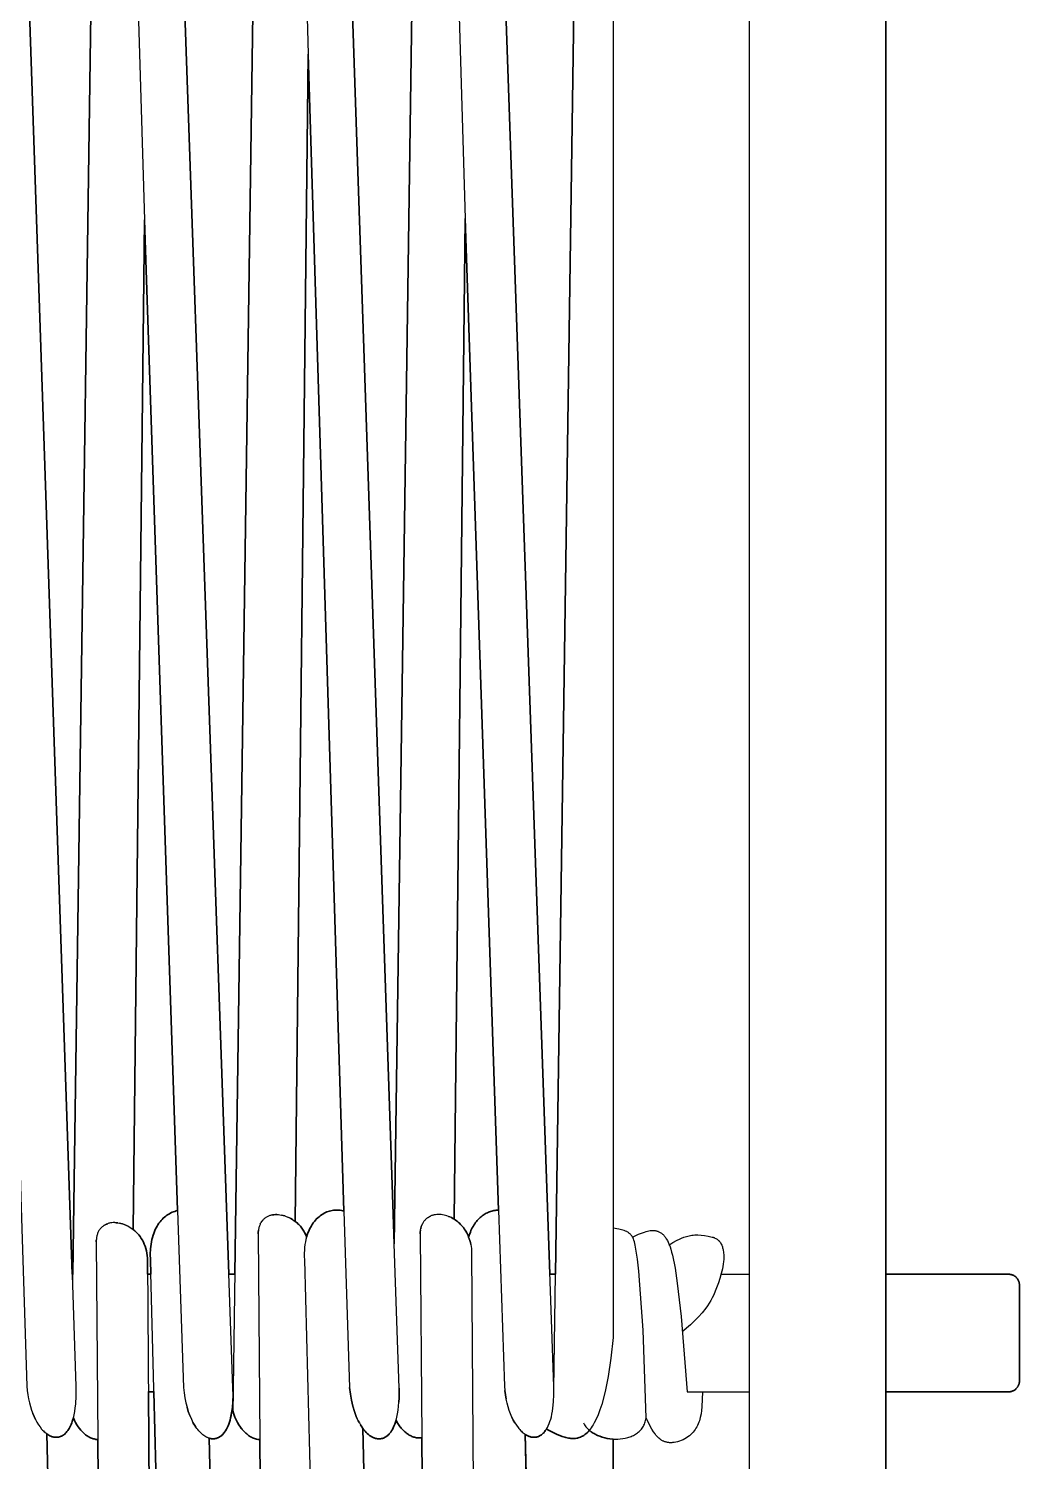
# Model space of a CAD drawing. Header units: millimetres. Extents: x 0 to 1881, y -1115 to 723.
# Drawn here: x 1651.1 to 1767.4, y -636 to -467.8 of the extents above; entities that cross this region are included whole.
import ezdxf

# ---------------------------------------------------------------- set-up
doc = ezdxf.new("R2010")
doc.units = ezdxf.units.MM
doc.layers.add('Blocks', color=7, linetype='Continuous')
doc.layers.add('Blocks$Inner', color=7, linetype='Continuous', lineweight=25, true_color=0x007f00)
doc.layers.add('Blocks$Outline', color=7, linetype='Continuous', lineweight=35, true_color=0xff3f3f)

# ---------------------------------------------------------------- blocks, each defined once
blk = doc.blocks.new('PK4 Lounge Chair Top')
at = {"layer": 'Blocks$Inner'}
for p, q in [((506.87, 81.78), (508.2, 200.29)), ((502.53, 80.31), (502.54, 80.54)), ((498.91, 57.85), (498.82, 57.76)), ((563.19, -352.25), (552.86, 57.73))]:
    blk.add_line(p, q, dxfattribs=at)
for points in [[(563.19, 309.17), (563.19, 69.11), (562.91, 66.65), (562.6, 64.53), (562.25, 62.74), (561.86, 61.24), (561.65, 60.6), (561.44, 60.02), (561.22, 59.51), (560.99, 59.06), (560.87, 58.86), (560.75, 58.67), (560.63, 58.49), (560.51, 58.33), (560.39, 58.18), (560.26, 58.04), (560.14, 57.91), (560.01, 57.8), (559.88, 57.7), (559.75, 57.61), (559.62, 57.53), (559.48, 57.46), (559.35, 57.4), (559.21, 57.35), (559.08, 57.31), (559.01, 57.29), (558.94, 57.28), (558.8, 57.25), (558.66, 57.24), (558.52, 57.23), (558.38, 57.23), (558.24, 57.24), (558.1, 57.26), (557.95, 57.28), (557.81, 57.31), (557.66, 57.34), (557.52, 57.38), (557.23, 57.47), (556.93, 57.58), (556.63, 57.7), (555.36, 58.32)], [(594.81, 330.64), (594.95, 330.79), (595.08, 330.94), (595.2, 331.09), (595.21, 331.09), (595.21, -331.09)], [(487.66, 287.56), (489.51, 219.92), (493.75, 83.1), (494.38, 63.4), (494.43, 62.88), (494.5, 62.37), (494.59, 61.89), (494.69, 61.42), (494.81, 60.99), (494.94, 60.57)], [(517.91, 58.51), (517.81, 58.32), (517.71, 58.15), (517.81, 58.32), (517.91, 58.51), (518, 58.71), (518.08, 58.92), (518.17, 59.16), (518.24, 59.4), (518.31, 59.66), (518.37, 59.94), (518.42, 60.24), (518.51, 60.87), (518.57, 61.57), (518.59, 62.33), (518.58, 63.16), (512.87, 226.85)], [(552.34, 58.18), (552.44, 58.08), (552.54, 57.98), (552.65, 57.89), (552.75, 57.81), (552.86, 57.73), (552.94, 57.68), (553.02, 57.63), (553.09, 57.59), (553.17, 57.55), (553.25, 57.51), (553.33, 57.48), (553.41, 57.46), (553.49, 57.43), (553.57, 57.41), (553.65, 57.4), (553.73, 57.39), (553.81, 57.38), (553.85, 57.38), (553.89, 57.38), (553.97, 57.38), (554.04, 57.38), (554.12, 57.39), (554.2, 57.41), (554.27, 57.43), (554.35, 57.45), (554.42, 57.48), (554.5, 57.51), (554.57, 57.55), (554.64, 57.59), (554.71, 57.63), (554.78, 57.68), (554.85, 57.74), (554.92, 57.79), (554.99, 57.86), (555.05, 57.92), (555.12, 58), (555.18, 58.07), (555.24, 58.16), (555.36, 58.33), (555.48, 58.53), (555.59, 58.74), (555.69, 58.98), (555.78, 59.23), (555.87, 59.5), (555.95, 59.79), (556.02, 60.11), (556.08, 60.44), (556.13, 60.79), (556.21, 61.56), (556.24, 62.41), (556.23, 63.34), (550.52, 227.03)], [(556.23, 63.03), (559.4, 281.73)], [(500.91, 58.01), (500.74, 58.2), (500.57, 58.4), (500.4, 58.62), (500.25, 58.86), (500.11, 59.11), (499.97, 59.37), (499.85, 59.65), (499.94, 60.01), (500.01, 60.4), (500.08, 60.82), (500.13, 61.26), (500.18, 62.24), (500.18, 63.34), (499.78, 75.28), (494.63, 227.03)], [(532.8, 303.35), (532.84, 302.84), (532.85, 302.29), (532.84, 301.07), (532.61, 298.08), (532.21, 294.36), (531.78, 289.08), (531.56, 281.73), (532.52, 226.85), (537.49, 80.11)], [(505.58, 287.39), (508.2, 200.29), (512.07, 83.99), (511.92, 83.95), (511.76, 83.9), (511.6, 83.85), (511.45, 83.79), (511.6, 83.85), (511.76, 83.9), (511.92, 83.95), (512.07, 83.99), (512.78, 63.23), (512.85, 62.6), (512.94, 62), (513.05, 61.44), (513.19, 60.9), (513.34, 60.41), (513.51, 59.94), (513.7, 59.51), (513.89, 59.11), (514.11, 58.75), (514.22, 58.58)], [(525.55, 287.39), (527.4, 219.74), (525.9, 82.72), (526.11, 82.54), (526.3, 82.35), (526.49, 82.15), (526.66, 81.93), (526.82, 81.69), (526.97, 81.44), (527.11, 81.18), (527.23, 80.89), (527.15, 80.61), (527.09, 80.31), (527.03, 80), (526.99, 79.67), (526.96, 79.33), (526.95, 78.98), (526.95, 78.61), (526.96, 78.23), (527.78, 46.45)], [(543.5, 295.96), (543.35, 293.46), (543.24, 287.56), (545.85, 200.48), (549.73, 84.05), (550.43, 63.4), (550.49, 62.87), (550.56, 62.35), (550.65, 61.86), (550.56, 62.35), (550.49, 62.87)], [(579.18, -407.88), (579.2, -407.88), (579.2, -331.34), (579.2, -331.09), (579.2, -61.2), (579.2, 286.5)], [(538.02, 58.88), (537.86, 59.12), (537.72, 59.38), (537.82, 59.75), (537.9, 60.14), (537.96, 60.57), (538.02, 61.03), (538.05, 61.51), (538.08, 62.03), (538.07, 63.16), (537.49, 80.11), (540.38, 282.33), (540.93, 282.63), (541.22, 282.8), (541.54, 283.01), (541.89, 283.27), (542.29, 283.58), (543.24, 284.41)], [(499.78, 75.28), (502.73, 282.16), (503.37, 282.41), (503.7, 282.56), (503.87, 282.65), (504.04, 282.75), (504.22, 282.86), (504.4, 282.99), (504.59, 283.13), (504.78, 283.28), (504.99, 283.46), (505.19, 283.65), (505.63, 284.1)], [(521.75, 282.16), (518.58, 60.47), (518.69, 60.11), (518.82, 59.76), (518.96, 59.43), (519.12, 59.12), (519.29, 58.83), (519.47, 58.56), (519.66, 58.31), (519.76, 58.19), (519.87, 58.08), (519.97, 57.97), (520.08, 57.87), (520.19, 57.77), (520.3, 57.69)], [(527.4, 219.74), (531.61, 83.93), (532.27, 63.23), (532.36, 62.45), (532.48, 61.72), (532.64, 61.04), (532.83, 60.41), (533.05, 59.83), (533.17, 59.56), (533.29, 59.31), (533.42, 59.07), (533.55, 58.84), (533.69, 58.62), (533.83, 58.42), (533.95, 58.26), (534.08, 58.11), (534.21, 57.96), (534.35, 57.83), (534.48, 57.71), (534.62, 57.61), (534.75, 57.51), (534.82, 57.47), (534.89, 57.43), (534.96, 57.39), (535.03, 57.36), (535.1, 57.33), (535.17, 57.3), (535.24, 57.28), (535.31, 57.25), (535.38, 57.24), (535.45, 57.22), (535.52, 57.21), (535.58, 57.2), (535.65, 57.2)], [(543.87, 83.32), (544.04, 83.25), (544.21, 83.17), (544.37, 83.08), (544.54, 82.99), (545.85, 200.48)], [(504.11, 82.52), (504.03, 82.5), (503.95, 82.48), (503.87, 82.45), (503.8, 82.42), (503.72, 82.39), (503.65, 82.36), (503.57, 82.32), (503.5, 82.28), (503.43, 82.24), (503.5, 82.28), (503.57, 82.32), (503.65, 82.36), (503.72, 82.39), (503.8, 82.42), (503.87, 82.45)], [(504.72, 82.58), (504.54, 82.58), (504.37, 82.56), (504.2, 82.54), (504.11, 82.52), (504.03, 82.5), (503.95, 82.48)], [(505.08, 82.56), (504.89, 82.57), (504.72, 82.58), (504.89, 82.57), (505.08, 82.56), (505.26, 82.53), (505.44, 82.49), (505.63, 82.43), (505.81, 82.37), (505.99, 82.3), (506.17, 82.22), (506.35, 82.12), (506.17, 82.22), (505.99, 82.3), (505.81, 82.37), (505.63, 82.43), (505.44, 82.49), (505.26, 82.53)], [(509.28, 81.32), (509.37, 81.55), (509.46, 81.76), (509.56, 81.96), (509.67, 82.15), (509.78, 82.33), (509.9, 82.5), (510.02, 82.67), (510.15, 82.82), (510.02, 82.67), (509.9, 82.5), (509.78, 82.33), (509.67, 82.15), (509.56, 81.96), (509.46, 81.76), (509.37, 81.55), (509.28, 81.32), (509.21, 81.09), (509.13, 80.85)], [(511.14, 83.63), (510.99, 83.55), (510.84, 83.45), (510.69, 83.34), (510.55, 83.22), (510.41, 83.1), (510.28, 82.96), (510.15, 82.82)], [(510.28, 82.96), (510.41, 83.1), (510.55, 83.22), (510.69, 83.34)], [(511.45, 83.79), (511.29, 83.72), (511.14, 83.63), (510.99, 83.55), (510.84, 83.45)], [(521.79, 82.44), (521.76, 82.36), (521.72, 82.28), (521.69, 82.19), (521.66, 82.1), (521.63, 82), (521.61, 81.91), (521.59, 81.81)], [(523.74, 83.53), (523.56, 83.53), (523.39, 83.51), (523.3, 83.5), (523.22, 83.49), (523.14, 83.47), (523.05, 83.45), (522.97, 83.43), (522.89, 83.4), (522.82, 83.37), (522.74, 83.34), (522.67, 83.31), (522.59, 83.27), (522.52, 83.23), (522.45, 83.19), (522.39, 83.14), (522.32, 83.09), (522.26, 83.04), (522.2, 82.99), (522.14, 82.93), (522.08, 82.87), (522.03, 82.81), (521.97, 82.74), (521.93, 82.67), (521.88, 82.6), (521.83, 82.52), (521.79, 82.44), (521.83, 82.52), (521.88, 82.6), (521.93, 82.67), (521.95, 82.7), (521.97, 82.74), (522.03, 82.81), (522.08, 82.87)], [(522.52, 83.23), (522.45, 83.19), (522.39, 83.14), (522.32, 83.09)], [(523.22, 83.49), (523.39, 83.51), (523.48, 83.52), (523.56, 83.53), (523.74, 83.53), (523.92, 83.52), (524.1, 83.5), (524.28, 83.47), (524.47, 83.43), (524.65, 83.38), (524.84, 83.32), (525.02, 83.24), (525.2, 83.16), (525.38, 83.06), (525.56, 82.96), (525.73, 82.84), (525.9, 82.72)], [(524.65, 83.38), (524.47, 83.43), (524.28, 83.47)], [(525.56, 82.96), (525.38, 83.06), (525.2, 83.16), (525.02, 83.24)], [(526.3, 82.35), (526.2, 82.45), (526.11, 82.54)], [(531.61, 83.93), (531.47, 83.97), (531.32, 84.01), (531.17, 84.03), (531.02, 84.05), (530.87, 84.06), (530.71, 84.06), (530.55, 84.06), (530.39, 84.04), (530.23, 84.02), (530.07, 83.98), (529.91, 83.94), (529.76, 83.89), (529.6, 83.83), (529.44, 83.76), (529.28, 83.68), (529.13, 83.59), (528.98, 83.5), (528.83, 83.39), (528.69, 83.27), (528.54, 83.15), (528.4, 83.01), (528.27, 82.87), (528.14, 82.72), (528.01, 82.55), (527.89, 82.38), (527.78, 82.2), (527.67, 82.01), (527.57, 81.8), (527.47, 81.59), (527.38, 81.37), (527.3, 81.14), (527.23, 80.89), (527.15, 80.61), (527.09, 80.31), (527.03, 80), (526.99, 79.67), (526.96, 79.33), (526.95, 78.98), (526.95, 78.61)], [(528.14, 82.72), (528.01, 82.55), (527.89, 82.38), (527.78, 82.2)], [(528.27, 82.87), (528.4, 83.01), (528.54, 83.15), (528.69, 83.27), (528.83, 83.39)], [(529.28, 83.68), (529.44, 83.76), (529.6, 83.83)], [(529.76, 83.89), (529.91, 83.94), (530.07, 83.98), (530.23, 84.02)], [(540.58, 81.68), (540.57, 81.47), (540.56, 81.26), (540.57, 81.47), (540.58, 81.68), (540.6, 81.77), (540.62, 81.87), (540.64, 81.96), (540.66, 82.05), (540.68, 82.13), (540.71, 82.22), (540.74, 82.3), (540.78, 82.37), (540.81, 82.45)], [(540.98, 82.73), (540.94, 82.66), (540.89, 82.59), (540.85, 82.52), (540.81, 82.45), (540.78, 82.37), (540.74, 82.3), (540.71, 82.22), (540.68, 82.13), (540.66, 82.05), (540.64, 81.96), (540.62, 81.87)], [(541.42, 83.16), (541.48, 83.2), (541.55, 83.24), (541.61, 83.27), (541.68, 83.31), (541.75, 83.34), (541.68, 83.31), (541.61, 83.27), (541.55, 83.24), (541.48, 83.2), (541.42, 83.16), (541.36, 83.11), (541.3, 83.06), (541.24, 83.01), (541.18, 82.96), (541.13, 82.91), (541.08, 82.85), (541.03, 82.79), (540.98, 82.73), (540.94, 82.66), (540.89, 82.59), (540.85, 82.52)], [(542.84, 83.53), (542.68, 83.53), (542.51, 83.53), (542.35, 83.51), (542.19, 83.48), (542.04, 83.44), (541.97, 83.42), (541.89, 83.4), (541.82, 83.37), (541.75, 83.34)], [(546.17, 81.07), (546.09, 81.24), (546.01, 81.4), (545.92, 81.56), (545.83, 81.71), (545.73, 81.86), (545.63, 82), (545.52, 82.13), (545.41, 82.26), (545.29, 82.38), (545.18, 82.5), (545.05, 82.61), (544.93, 82.71), (544.8, 82.81), (544.67, 82.9), (544.54, 82.99), (544.37, 83.08), (544.21, 83.17), (544.04, 83.25), (543.87, 83.32), (543.69, 83.38), (543.52, 83.43), (543.35, 83.47), (543.18, 83.5), (543.01, 83.52), (542.84, 83.53), (542.68, 83.53), (542.51, 83.53), (542.35, 83.51), (542.19, 83.48), (542.12, 83.46), (542.04, 83.44)], [(545.18, 82.5), (545.29, 82.38), (545.41, 82.26)], [(546.59, 81.82), (546.67, 81.98), (546.76, 82.14), (546.85, 82.29), (546.95, 82.44), (546.85, 82.29), (546.76, 82.14), (546.67, 81.98), (546.59, 81.82), (546.51, 81.65), (546.44, 81.47), (546.37, 81.28), (546.3, 81.09), (546.24, 80.89), (546.32, 80.69), (546.38, 80.47), (546.44, 80.25), (546.49, 80.03), (546.53, 79.79), (546.56, 79.55), (546.57, 79.3), (546.58, 79.04), (546.8, 46.45)], [(548.06, 83.54), (547.94, 83.45), (547.82, 83.37), (547.7, 83.27), (547.59, 83.17), (547.47, 83.07), (547.36, 82.95), (547.25, 82.83), (547.15, 82.71), (547.04, 82.58), (546.95, 82.44)], [(548.95, 83.94), (548.82, 83.9), (548.69, 83.85), (548.56, 83.8), (548.44, 83.75), (548.31, 83.68), (548.19, 83.61), (548.06, 83.54), (547.94, 83.45), (547.82, 83.37)], [(549.73, 84.05), (549.6, 84.05), (549.47, 84.04), (549.34, 84.02), (549.21, 84), (549.08, 83.97), (548.95, 83.94), (548.82, 83.9), (548.69, 83.85), (548.56, 83.8), (548.44, 83.75), (548.31, 83.68)], [(549.34, 84.02), (549.21, 84), (549.08, 83.97)], [(503.43, 82.24), (503.37, 82.19), (503.3, 82.14), (503.24, 82.09), (503.18, 82.03), (503.12, 81.98), (503.06, 81.92), (503.01, 81.85), (502.96, 81.79), (502.91, 81.72), (502.86, 81.64), (502.82, 81.57), (502.78, 81.49), (502.74, 81.41), (502.7, 81.32), (502.67, 81.24), (502.64, 81.15), (502.62, 81.05), (502.59, 80.96), (502.57, 80.86), (502.56, 80.75), (502.55, 80.65), (502.54, 80.54), (502.53, 80.43), (502.53, 80.31), (502.71, 57.11), (504.68, -173.38)], [(502.82, 81.57), (502.78, 81.49), (502.74, 81.41), (502.7, 81.32), (502.67, 81.24), (502.64, 81.15), (502.62, 81.05), (502.59, 80.96), (502.57, 80.86), (502.56, 80.75)], [(503.37, 82.19), (503.3, 82.14), (503.24, 82.09), (503.18, 82.03), (503.12, 81.98)], [(506.35, 82.12), (506.53, 82.02), (506.7, 81.9), (506.87, 81.78), (507.05, 81.63)], [(507.68, 80.94), (507.53, 81.13), (507.38, 81.31), (507.22, 81.47), (507.05, 81.63), (507.22, 81.47), (507.38, 81.31), (507.53, 81.13), (507.68, 80.94), (507.82, 80.73), (507.95, 80.52), (508.07, 80.3), (508.17, 80.06), (508.27, 79.81), (508.35, 79.55)], [(520.57, -373.07), (508.9, 78.23), (508.88, 78.89), (508.91, 79.5), (508.93, 79.79), (508.97, 80.07), (509.02, 80.34), (509.07, 80.6), (509.13, 80.85), (509.07, 80.6), (509.02, 80.34), (508.97, 80.07), (508.93, 79.79), (508.91, 79.5), (508.88, 78.89)], [(521.63, 82), (521.61, 81.91), (521.59, 81.81), (521.57, 81.71), (521.56, 81.6), (521.55, 81.49), (521.54, 81.26), (521.73, 57.11)], [(521.54, 81.26), (521.55, 81.49), (521.56, 81.6), (521.57, 81.71)], [(527.47, 81.59), (527.38, 81.37), (527.3, 81.14), (527.23, 80.89), (527.17, 81.04), (527.11, 81.18), (527.04, 81.31), (526.97, 81.44), (526.9, 81.57), (526.82, 81.69), (526.66, 81.93), (526.49, 82.15)], [(540.56, 81.26), (540.75, 57.31), (540.64, 57.3), (540.53, 57.3), (540.43, 57.3), (540.32, 57.3), (540.21, 57.32), (540.11, 57.33), (540, 57.35), (539.9, 57.38), (539.79, 57.41), (539.69, 57.45), (539.59, 57.49), (539.48, 57.54), (539.38, 57.59)], [(545.73, 81.86), (545.83, 81.71), (545.92, 81.56)], [(546.49, 80.03), (546.44, 80.25), (546.38, 80.47), (546.32, 80.69), (546.24, 80.89), (546.17, 81.07), (546.09, 81.24), (546.01, 81.4)], [(559.72, 59.06), (559.78, 58.94), (559.85, 58.83), (559.93, 58.72), (560.01, 58.61), (560.1, 58.51), (560.19, 58.41), (560.29, 58.31), (560.39, 58.22), (560.5, 58.13), (560.61, 58.04), (560.72, 57.96), (560.84, 57.88), (560.97, 57.81), (561.09, 57.74), (561.36, 57.61), (561.63, 57.5), (561.92, 57.4), (562.21, 57.32), (562.51, 57.25), (562.81, 57.21), (563.12, 57.17), (563.42, 57.16), (563.73, 57.16), (564.03, 57.18), (564.33, 57.22), (564.62, 57.27), (564.91, 57.34), (565.04, 57.38), (565.18, 57.43), (565.31, 57.48), (565.44, 57.54), (565.57, 57.6), (565.69, 57.67), (565.81, 57.74), (565.93, 57.81), (566.04, 57.89), (566.15, 57.97), (566.25, 58.06), (566.35, 58.15), (566.44, 58.25), (566.53, 58.35), (566.61, 58.46), (566.68, 58.57), (566.75, 58.69), (566.82, 58.81), (566.88, 58.94), (566.93, 59.07), (566.97, 59.21), (567.01, 59.35), (567.04, 59.5), (567.06, 59.65), (566.71, 69.95), (566.22, 76.9), (566.06, 78.3), (565.88, 79.46), (565.79, 79.94), (565.69, 80.34), (565.64, 80.51), (565.58, 80.66), (565.56, 80.73), (565.53, 80.79), (565.5, 80.84), (565.5, 80.86), (565.49, 80.86), (565.49, 80.86), (565.49, 80.87), (565.49, 80.87), (565.48, 80.89), (566.19, 81.21), (566.54, 81.36), (566.89, 81.48), (567.06, 81.53), (567.23, 81.58), (567.39, 81.61), (567.56, 81.64), (567.72, 81.65), (567.8, 81.65), (567.88, 81.65), (567.96, 81.65), (568.04, 81.64), (568.12, 81.64), (568.2, 81.62), (568.28, 81.61), (568.35, 81.59), (568.43, 81.56), (568.5, 81.54), (568.57, 81.5), (568.65, 81.47), (568.72, 81.43), (568.79, 81.39), (568.86, 81.34), (568.93, 81.29), (569, 81.23), (569.06, 81.17), (569.13, 81.1), (569.19, 81.03), (569.26, 80.95), (569.32, 80.87), (569.38, 80.78), (569.44, 80.69), (569.56, 80.49), (569.67, 80.27), (569.78, 80.02), (569.88, 79.75), (569.97, 79.45), (570.06, 79.13), (570.15, 78.78), (570.46, 77.22), (570.73, 75.49), (571.18, 71.57), (571.89, 62.71), (573.7, 62.71), (579.2, 62.71)], [(565.48, 80.89), (565.43, 80.96), (565.38, 81.03), (565.33, 81.09), (565.28, 81.15), (565.23, 81.21), (565.17, 81.26), (565.11, 81.31), (565.05, 81.36), (564.99, 81.41), (564.92, 81.45), (564.85, 81.49), (564.79, 81.53), (564.64, 81.59), (564.5, 81.65), (564.34, 81.71), (564.19, 81.75), (563.86, 81.83), (563.19, 81.94)], [(569.73, 79.93), (570.21, 80.23), (570.71, 80.51), (570.97, 80.64), (571.24, 80.76), (571.51, 80.87), (571.81, 80.96), (572.11, 81.04), (572.27, 81.07), (572.43, 81.09), (572.6, 81.11), (572.78, 81.13), (572.95, 81.13), (573.14, 81.14), (573.52, 81.12), (573.93, 81.07), (574.36, 81), (574.82, 80.89), (574.94, 80.86), (574.99, 80.84), (575.05, 80.82), (575.1, 80.8), (575.15, 80.77), (575.25, 80.72), (575.34, 80.67), (575.39, 80.64), (575.43, 80.6), (575.47, 80.57), (575.51, 80.54), (575.59, 80.47), (575.62, 80.43), (575.66, 80.39), (575.69, 80.35), (575.72, 80.31), (575.79, 80.23), (575.84, 80.14), (575.89, 80.04), (575.94, 79.95), (575.98, 79.84), (576.02, 79.74), (576.05, 79.63), (576.08, 79.52), (576.11, 79.41), (576.13, 79.29), (576.14, 79.17), (576.16, 79.05), (576.17, 78.8), (576.18, 78.54), (576.17, 78.27), (576.14, 78), (576.11, 77.72), (576.02, 77.16), (575.89, 76.59), (575.73, 76.03), (575.56, 75.5), (575.19, 74.52), (575, 74.1), (574.82, 73.74), (574.65, 73.42), (574.47, 73.11), (574.28, 72.82), (574.08, 72.53), (573.66, 72), (573.22, 71.51), (572.76, 71.04), (572.28, 70.6), (571.3, 69.75)], [(508.48, 79), (508.42, 79.28), (508.35, 79.55), (508.42, 79.28), (508.48, 79), (508.52, 78.71), (508.54, 78.41), (508.55, 78.09), (510.29, -176.71), (511.85, -373.7), (511.75, -373.8), (511.66, -373.9), (511.57, -374.02), (511.49, -374.14), (511.4, -374.27), (511.32, -374.41)], [(575.87, 76.53), (579.2, 76.53)], [(533.42, 59.07), (533.29, 59.31), (533.17, 59.56), (533.05, 59.83), (532.83, 60.41), (532.64, 61.04), (532.48, 61.72), (532.36, 62.45), (532.27, 63.23)], [(538.07, 63.16), (538.08, 62.03), (538.05, 61.51)], [(573.7, 62.71), (573.62, 60.95), (573.57, 60.53), (573.51, 60.12), (573.43, 59.72), (573.38, 59.52), (573.32, 59.33), (573.26, 59.14), (573.19, 58.96), (573.11, 58.78), (573.02, 58.61), (572.92, 58.44), (572.82, 58.28), (572.71, 58.12), (572.58, 57.97), (572.45, 57.83), (572.31, 57.69), (572.15, 57.56), (571.98, 57.43), (571.8, 57.31), (571.61, 57.2), (571.41, 57.1), (571.19, 57.01), (570.97, 56.93), (570.76, 56.86), (570.56, 56.81), (570.36, 56.77), (570.27, 56.76), (570.18, 56.75), (570.09, 56.74), (570, 56.74), (569.91, 56.74), (569.83, 56.74), (569.74, 56.75), (569.66, 56.76), (569.58, 56.77), (569.5, 56.79), (569.43, 56.81), (569.35, 56.83), (569.28, 56.85), (569.2, 56.88), (569.13, 56.91), (569.06, 56.94), (569, 56.98), (568.93, 57.02), (568.86, 57.06), (568.8, 57.1), (568.74, 57.14), (568.68, 57.19), (568.56, 57.29), (568.44, 57.4), (568.33, 57.51), (568.22, 57.64), (568.12, 57.77), (567.92, 58.04), (567.74, 58.34), (567.39, 58.98), (567.06, 59.65)], [(494.69, 61.42), (494.81, 60.99), (494.94, 60.57), (495.08, 60.18), (495.24, 59.81), (495.4, 59.47), (495.24, 59.81), (495.08, 60.18)], [(513.51, 59.94), (513.34, 60.41), (513.19, 60.9)], [(518, 58.71), (518.08, 58.92), (518.17, 59.16), (518.24, 59.4), (518.31, 59.66), (518.42, 60.24), (518.51, 60.87)], [(551.16, 60.13), (551.01, 60.52), (550.88, 60.94), (550.76, 61.39), (550.65, 61.86)], [(551.31, 59.76), (551.16, 60.13), (551.01, 60.52), (550.88, 60.94)], [(495.4, 59.47), (495.57, 59.15), (495.75, 58.86), (495.94, 58.59), (496.13, 58.34), (496.23, 58.23), (496.33, 58.13), (496.43, 58.03), (496.53, 57.94), (496.63, 57.85)], [(499.1, 58.05), (499.19, 58.17), (499.28, 58.29), (499.36, 58.43), (499.44, 58.57), (499.52, 58.73), (499.59, 58.89), (499.66, 59.07), (499.73, 59.25), (499.85, 59.65), (499.97, 59.37), (500.11, 59.11)], [(515.41, 57.43), (515.29, 57.5), (515.16, 57.58), (515.04, 57.67), (514.92, 57.78), (514.8, 57.89), (514.68, 58.01), (514.56, 58.14), (514.44, 58.28), (514.33, 58.43), (514.22, 58.58), (514.11, 58.75), (514, 58.93), (513.89, 59.11)], [(521.61, 57.12), (521.49, 57.14), (521.36, 57.17), (521.24, 57.2), (521.12, 57.24), (521, 57.28), (520.88, 57.33), (520.76, 57.39), (520.64, 57.45), (520.53, 57.53), (520.41, 57.6), (520.3, 57.69), (520.19, 57.77), (520.08, 57.87), (519.97, 57.97), (519.87, 58.08), (519.76, 58.19), (519.66, 58.31), (519.56, 58.43), (519.47, 58.56), (519.29, 58.83), (519.12, 59.12), (518.96, 59.43), (518.82, 59.76), (518.69, 60.11), (518.58, 60.47)], [(537.65, 59.14), (537.57, 58.91), (537.48, 58.7), (537.39, 58.5), (537.3, 58.31), (537.2, 58.14), (537.09, 57.99), (536.98, 57.85), (536.93, 57.78)], [(538.89, 57.91), (538.7, 58.07), (538.52, 58.25), (538.34, 58.44), (538.26, 58.55), (538.18, 58.66), (538.02, 58.88), (537.86, 59.12), (537.72, 59.38), (537.65, 59.14), (537.57, 58.91), (537.48, 58.7), (537.39, 58.5)], [(551.66, 59.09), (551.84, 58.8), (552.04, 58.53), (552.14, 58.41), (552.23, 58.29), (552.34, 58.18), (552.44, 58.08), (552.54, 57.98), (552.65, 57.89), (552.75, 57.81)], [(497.7, 57.38), (497.64, 57.39), (497.59, 57.4), (497.53, 57.41), (497.47, 57.42), (497.42, 57.43), (497.36, 57.45), (497.3, 57.47), (497.19, 57.51), (497.08, 57.57), (496.96, 57.63), (496.85, 57.7), (496.74, 57.77), (496.63, 57.85), (496.53, 57.94), (496.43, 58.03)], [(496.74, 57.77), (505.97, -325.98)], [(497.42, 57.43), (497.36, 57.45), (497.3, 57.47), (497.19, 57.51), (497.08, 57.57)], [(498.03, 57.39), (497.98, 57.38), (497.92, 57.38), (497.87, 57.38), (497.81, 57.38), (497.76, 57.38), (497.7, 57.38), (497.64, 57.39), (497.59, 57.4)], [(498.46, 57.52), (498.41, 57.5), (498.36, 57.48), (498.31, 57.46), (498.25, 57.44), (498.2, 57.42), (498.14, 57.41), (498.09, 57.4), (498.03, 57.39), (497.98, 57.38), (497.92, 57.38)], [(498.31, 57.46), (498.36, 57.48), (498.41, 57.5), (498.46, 57.52), (498.52, 57.55), (498.57, 57.58), (498.62, 57.61), (498.67, 57.64), (498.72, 57.68), (498.82, 57.76), (498.87, 57.8), (498.91, 57.85), (499.01, 57.94), (499.1, 58.05), (499.19, 58.17), (499.28, 58.29), (499.36, 58.43), (499.44, 58.57), (499.52, 58.73)], [(498.72, 57.68), (498.62, 57.61), (498.57, 57.58)], [(501.48, 57.55), (501.38, 57.61), (501.28, 57.68), (501.19, 57.76), (501.1, 57.84), (500.91, 58.01), (500.74, 58.2), (500.57, 58.4)], [(502.29, 57.18), (502.4, 57.16), (502.5, 57.14), (502.61, 57.12), (502.71, 57.11), (502.61, 57.12), (502.5, 57.14), (502.4, 57.16), (502.29, 57.18), (502.19, 57.21), (502.08, 57.24), (501.98, 57.28), (501.88, 57.33), (501.78, 57.37), (501.68, 57.43), (501.58, 57.49), (501.48, 57.55), (501.38, 57.61), (501.28, 57.68), (501.19, 57.76), (501.1, 57.84)], [(501.58, 57.49), (501.68, 57.43), (501.78, 57.37), (501.88, 57.33)], [(502.19, 57.21), (502.08, 57.24), (501.98, 57.28)], [(516.35, 57.21), (516.28, 57.2), (516.21, 57.2), (516.14, 57.21), (516.07, 57.21), (516, 57.22), (515.93, 57.24), (515.86, 57.25), (515.79, 57.27), (515.73, 57.29), (515.66, 57.31), (515.6, 57.34), (515.54, 57.37), (515.41, 57.43), (515.29, 57.5), (515.16, 57.58), (515.04, 57.67), (514.92, 57.78), (514.8, 57.89), (514.68, 58.01), (514.56, 58.14), (514.44, 58.28)], [(524.99, -325.04), (515.79, 57.27), (515.73, 57.29), (515.66, 57.31), (515.54, 57.37)], [(516, 57.22), (516.07, 57.21), (516.14, 57.21), (516.21, 57.2), (516.28, 57.2), (516.35, 57.21), (516.42, 57.21)], [(516.55, 57.24), (516.48, 57.22), (516.42, 57.21), (516.48, 57.22), (516.55, 57.24), (516.62, 57.25), (516.69, 57.27), (516.75, 57.3), (516.82, 57.32), (516.88, 57.35), (516.95, 57.39), (517.01, 57.43), (517.07, 57.47), (517.14, 57.51), (517.2, 57.56), (517.26, 57.61), (517.2, 57.56), (517.14, 57.51)], [(516.62, 57.25), (516.69, 57.27), (516.75, 57.3), (516.82, 57.32), (516.88, 57.35), (516.95, 57.39), (517.01, 57.43), (517.07, 57.47)], [(517.26, 57.61), (517.32, 57.66), (517.38, 57.72), (517.43, 57.79), (517.49, 57.85), (517.55, 57.92), (517.6, 57.99), (517.71, 58.15)], [(517.55, 57.92), (517.49, 57.85), (517.38, 57.72)], [(544.11, -358.88), (543.69, -351.89), (533.83, 58.42), (533.69, 58.62), (533.55, 58.84)], [(534.08, 58.11), (534.21, 57.96), (534.35, 57.83)], [(535.24, 57.28), (535.17, 57.3), (535.1, 57.33)], [(536.19, 57.27), (536.12, 57.25), (536.06, 57.23), (535.99, 57.22), (535.92, 57.21), (535.86, 57.2), (535.79, 57.19), (535.72, 57.19), (535.65, 57.2), (535.58, 57.2), (535.52, 57.21)], [(537.3, 58.31), (537.2, 58.14), (537.09, 57.99), (536.98, 57.85), (536.93, 57.78), (536.87, 57.72), (536.81, 57.66), (536.75, 57.61), (536.69, 57.56), (536.63, 57.51), (536.57, 57.46), (536.51, 57.42), (536.45, 57.39), (536.38, 57.35), (536.32, 57.32), (536.26, 57.29), (536.19, 57.27), (536.12, 57.25), (536.06, 57.23)], [(539.18, 57.7), (539.08, 57.77), (538.99, 57.84), (538.89, 57.91), (538.8, 57.99), (538.7, 58.07), (538.52, 58.25), (538.34, 58.44), (538.18, 58.66)], [(542.71, -172.43), (540.75, 57.31)], [(538.99, 57.84), (539.08, 57.77), (539.18, 57.7), (539.28, 57.64), (539.38, 57.59), (539.48, 57.54), (539.59, 57.49)], [(540.11, 57.33), (540.21, 57.32), (540.32, 57.3), (540.43, 57.3), (540.53, 57.3)], [(521.36, 57.17), (521.49, 57.14), (521.61, 57.12), (521.73, 57.11), (523.7, -172.43), (524.87, -257.21), (524.99, -325.04), (525.29, -388.93)], [(563.19, 57.17), (563.19, -106.49), (563.19, -407.7), (563.22, -407.7)]]:
    blk.add_lwpolyline(points, dxfattribs=at)
for points in [[(595.21, 76.53), (609.61, 76.53), (609.67, 76.53), (609.73, 76.52), (609.8, 76.51), (609.86, 76.5), (609.92, 76.49), (609.98, 76.47), (610.04, 76.45), (610.1, 76.43), (610.15, 76.4), (610.21, 76.38), (610.26, 76.34), (610.31, 76.31), (610.36, 76.28), (610.41, 76.24), (610.46, 76.2), (610.5, 76.16), (610.54, 76.11), (610.58, 76.07), (610.62, 76.02), (610.66, 75.97), (610.69, 75.92), (610.72, 75.86), (610.75, 75.81), (610.77, 75.75), (610.8, 75.7), (610.82, 75.64), (610.83, 75.58), (610.85, 75.52), (610.86, 75.45), (610.87, 75.39), (610.87, 75.33), (610.87, 75.26), (610.87, 63.98), (610.87, 63.92), (610.87, 63.85), (610.86, 63.79), (610.85, 63.73), (610.83, 63.67), (610.82, 63.61), (610.8, 63.55), (610.77, 63.49), (610.75, 63.44), (610.72, 63.38), (610.69, 63.33), (610.67, 63.3), (610.66, 63.28), (610.62, 63.23), (610.58, 63.18), (610.54, 63.13), (610.5, 63.09), (610.46, 63.05), (610.41, 63.01), (610.36, 62.97), (610.31, 62.93), (610.26, 62.9), (610.21, 62.87), (610.15, 62.84), (610.1, 62.82), (610.04, 62.79), (609.98, 62.77), (609.92, 62.76), (609.86, 62.74), (609.8, 62.73), (609.73, 62.72), (609.67, 62.72), (609.61, 62.72), (595.21, 62.72)], [(551.31, 59.76), (551.48, 59.41), (551.66, 59.09), (551.48, 59.41)]]:
    blk.add_lwpolyline(points, close=True, dxfattribs=at)
at = {"layer": 'Blocks$Outline'}
for points in [[(595.21, 331.09), (595.21, 76.53), (609.61, 76.53), (609.67, 76.53), (609.73, 76.52), (609.8, 76.51), (609.86, 76.5), (609.92, 76.49), (609.98, 76.47), (610.04, 76.45), (610.1, 76.43), (610.15, 76.4), (610.21, 76.38), (610.26, 76.34), (610.31, 76.31), (610.36, 76.28), (610.41, 76.24), (610.46, 76.2), (610.5, 76.16), (610.54, 76.11), (610.58, 76.07), (610.62, 76.02), (610.66, 75.97), (610.69, 75.92), (610.72, 75.86), (610.75, 75.81), (610.77, 75.75), (610.8, 75.7), (610.82, 75.64), (610.83, 75.58), (610.85, 75.52), (610.86, 75.45), (610.87, 75.39), (610.87, 75.33), (610.87, 75.26), (610.87, 63.98), (610.87, 63.92), (610.87, 63.85), (610.86, 63.79), (610.85, 63.73), (610.83, 63.67), (610.82, 63.61), (610.8, 63.55), (610.77, 63.49), (610.75, 63.44), (610.72, 63.38), (610.69, 63.33), (610.67, 63.3), (610.66, 63.28), (610.62, 63.23), (610.58, 63.18), (610.54, 63.13), (610.5, 63.09), (610.46, 63.05), (610.41, 63.01), (610.36, 62.97), (610.31, 62.93), (610.26, 62.9), (610.21, 62.87), (610.15, 62.84), (610.1, 62.82), (610.04, 62.79), (609.98, 62.77), (609.92, 62.76), (609.86, 62.74), (609.8, 62.73), (609.73, 62.72), (609.67, 62.72), (609.61, 62.72), (595.21, 62.72), (595.21, -331.09)], [(494.63, 227.03), (499.73, 76.53), (499.79, 76.53), (502.73, 282.16)], [(512.87, 226.85), (518.11, 76.53), (518.81, 76.53), (521.75, 282.16)], [(532.52, 226.85), (537.49, 80.11), (540.38, 282.33)], [(550.52, 227.03), (555.77, 76.53), (556.43, 76.53), (559.4, 281.73)], [(520.57, -373.07), (509.3, 62.72), (508.66, 62.72), (510.29, -176.71)], [(523.7, -172.43), (521.73, 57.11), (521.61, 57.12), (521.49, 57.14), (521.36, 57.17), (521.36, 57.17), (521.24, 57.2), (521.12, 57.24), (521, 57.28), (520.88, 57.33), (520.76, 57.39), (520.64, 57.45), (520.53, 57.53), (520.41, 57.6), (520.3, 57.69), (520.19, 57.77), (520.08, 57.87), (519.97, 57.97), (519.87, 58.08), (519.76, 58.19), (519.66, 58.31), (519.56, 58.43), (519.47, 58.56), (519.29, 58.83), (519.12, 59.12), (518.96, 59.43), (518.82, 59.76), (518.69, 60.11), (518.58, 60.47), (518.61, 62.72), (518.59, 62.72), (518.59, 62.33), (518.57, 61.57), (518.51, 60.87), (518.51, 60.87), (518.42, 60.24), (518.37, 59.94), (518.31, 59.66), (518.24, 59.4), (518.17, 59.16), (518.08, 58.92), (518, 58.71), (517.91, 58.51), (517.91, 58.51), (517.81, 58.32), (517.71, 58.15), (517.6, 57.99), (517.55, 57.92), (517.55, 57.92), (517.49, 57.85), (517.43, 57.79), (517.38, 57.72), (517.32, 57.66), (517.26, 57.61), (517.2, 57.56), (517.14, 57.51), (517.07, 57.47), (517.01, 57.43), (516.95, 57.39), (516.88, 57.35), (516.82, 57.32), (516.75, 57.3), (516.69, 57.27), (516.62, 57.25), (516.62, 57.25), (516.55, 57.24), (516.55, 57.24), (516.48, 57.22), (516.42, 57.21), (516.35, 57.21), (516.28, 57.2), (516.21, 57.2), (516.14, 57.21), (516.07, 57.21), (516, 57.22), (516, 57.22), (515.93, 57.24), (515.86, 57.25), (515.79, 57.27), (524.99, -325.04)], [(504.68, -173.38), (502.71, 57.11), (502.61, 57.12), (502.5, 57.14), (502.4, 57.16), (502.29, 57.18), (502.19, 57.21), (502.08, 57.24), (501.98, 57.28), (501.88, 57.33), (501.78, 57.37), (501.68, 57.43), (501.58, 57.49), (501.48, 57.55), (501.38, 57.61), (501.28, 57.68), (501.19, 57.76), (501.1, 57.84), (500.91, 58.01), (500.74, 58.2), (500.57, 58.4), (500.4, 58.62), (500.25, 58.86), (500.11, 59.11), (499.97, 59.37), (499.85, 59.65), (499.73, 59.25), (499.66, 59.07), (499.59, 58.89), (499.52, 58.73), (499.44, 58.57), (499.36, 58.43), (499.28, 58.29), (499.19, 58.17), (499.1, 58.05), (499.1, 58.05), (499.01, 57.94), (498.91, 57.85), (498.87, 57.8), (498.82, 57.76), (498.82, 57.76), (498.72, 57.68), (498.67, 57.64), (498.62, 57.61), (498.62, 57.61), (498.57, 57.58), (498.52, 57.55), (498.46, 57.52), (498.41, 57.5), (498.36, 57.48), (498.31, 57.46), (498.25, 57.44), (498.2, 57.42), (498.14, 57.41), (498.09, 57.4), (498.03, 57.39), (497.98, 57.38), (497.92, 57.38), (497.87, 57.38), (497.81, 57.38), (497.76, 57.38), (497.7, 57.38), (497.64, 57.39), (497.59, 57.4), (497.59, 57.4), (497.53, 57.41), (497.47, 57.42), (497.42, 57.43), (497.36, 57.45), (497.3, 57.47), (497.19, 57.51), (497.08, 57.57), (496.96, 57.63), (496.85, 57.7), (496.74, 57.77), (505.97, -325.98)], [(542.71, -172.43), (540.75, 57.31), (540.64, 57.3), (540.53, 57.3), (540.43, 57.3), (540.32, 57.3), (540.21, 57.32), (540.11, 57.33), (540, 57.35), (539.9, 57.38), (539.79, 57.41), (539.69, 57.45), (539.59, 57.49), (539.48, 57.54), (539.38, 57.59), (539.28, 57.64), (539.18, 57.7), (539.08, 57.77), (538.99, 57.84), (538.89, 57.91), (538.8, 57.99), (538.7, 58.07), (538.52, 58.25), (538.34, 58.44), (538.26, 58.55), (538.18, 58.66), (538.02, 58.88), (537.86, 59.12), (537.72, 59.38), (537.65, 59.14), (537.57, 58.91), (537.48, 58.7), (537.39, 58.5), (537.3, 58.31), (537.2, 58.14), (537.09, 57.99), (536.98, 57.85), (536.93, 57.78), (536.87, 57.72), (536.81, 57.66), (536.75, 57.61), (536.69, 57.56), (536.63, 57.51), (536.57, 57.46), (536.51, 57.42), (536.45, 57.39), (536.38, 57.35), (536.32, 57.32), (536.26, 57.29), (536.19, 57.27), (536.12, 57.25), (536.06, 57.23), (535.99, 57.22), (535.92, 57.21), (535.86, 57.2), (535.79, 57.19), (535.72, 57.19), (535.65, 57.2), (535.58, 57.2), (535.52, 57.21), (535.45, 57.22), (535.38, 57.24), (535.31, 57.25), (535.24, 57.28), (535.17, 57.3), (535.1, 57.33), (535.03, 57.36), (534.96, 57.39), (534.89, 57.43), (534.82, 57.47), (534.75, 57.51), (534.62, 57.61), (534.48, 57.71), (534.35, 57.83), (534.21, 57.96), (534.08, 58.11), (533.95, 58.26), (533.83, 58.42), (543.69, -351.89)], [(563.19, -106.49), (563.19, 57.17), (563.12, 57.17), (562.81, 57.21), (562.51, 57.25), (562.21, 57.32), (561.92, 57.4), (561.63, 57.5), (561.36, 57.61), (561.09, 57.74), (560.97, 57.81), (560.84, 57.88), (560.72, 57.96), (560.61, 58.04), (560.5, 58.13), (560.41, 58.2), (560.39, 58.18), (560.26, 58.04), (560.14, 57.91), (560.01, 57.8), (559.88, 57.7), (559.75, 57.61), (559.62, 57.53), (559.48, 57.46), (559.35, 57.4), (559.21, 57.35), (559.08, 57.31), (559.01, 57.29), (558.94, 57.28), (558.8, 57.25), (558.66, 57.24), (558.52, 57.23), (558.38, 57.23), (558.24, 57.24), (558.1, 57.26), (557.95, 57.28), (557.81, 57.31), (557.66, 57.34), (557.52, 57.38), (557.23, 57.47), (556.93, 57.58), (556.63, 57.7), (555.36, 58.32), (555.24, 58.16), (555.18, 58.07), (555.12, 58), (555.05, 57.92), (554.99, 57.86), (554.92, 57.79), (554.85, 57.74), (554.78, 57.68), (554.71, 57.63), (554.64, 57.59), (554.57, 57.55), (554.5, 57.51), (554.42, 57.48), (554.35, 57.45), (554.27, 57.43), (554.2, 57.41), (554.12, 57.39), (554.04, 57.38), (553.97, 57.38), (553.89, 57.38), (553.85, 57.38), (553.81, 57.38), (553.73, 57.39), (553.65, 57.4), (553.57, 57.41), (553.49, 57.43), (553.41, 57.46), (553.33, 57.48), (553.25, 57.51), (553.17, 57.55), (553.09, 57.59), (553.02, 57.63), (552.94, 57.68), (552.86, 57.73), (563.19, -352.25)]]:
    blk.add_lwpolyline(points, dxfattribs=at)
for points in [[(529.76, 83.89), (529.91, 83.94), (530.07, 83.98), (530.23, 84.02), (530.39, 84.04), (530.55, 84.06), (530.71, 84.06), (530.87, 84.06), (531.02, 84.05), (531.17, 84.03), (531.32, 84.01), (531.47, 83.97), (531.61, 83.93), (527.4, 219.74), (525.9, 82.72), (526.11, 82.54), (526.2, 82.45), (526.3, 82.35), (526.49, 82.15), (526.66, 81.93), (526.82, 81.69), (526.9, 81.57), (526.97, 81.44), (527.04, 81.31), (527.11, 81.18), (527.17, 81.04), (527.23, 80.89), (527.3, 81.14), (527.38, 81.37), (527.47, 81.59), (527.57, 81.8), (527.67, 82.01), (527.78, 82.2), (527.89, 82.38), (528.01, 82.55), (528.14, 82.72), (528.27, 82.87), (528.4, 83.01), (528.54, 83.15), (528.69, 83.27), (528.83, 83.39), (528.83, 83.39), (528.98, 83.5), (529.13, 83.59), (529.28, 83.68), (529.44, 83.76), (529.6, 83.83)], [(511.45, 83.79), (511.6, 83.85), (511.76, 83.9), (511.92, 83.95), (512.07, 83.99), (508.2, 200.29), (506.87, 81.78), (507.05, 81.63), (507.22, 81.47), (507.38, 81.31), (507.53, 81.13), (507.68, 80.94), (507.68, 80.94), (507.82, 80.73), (507.95, 80.52), (508.07, 80.3), (508.17, 80.06), (508.27, 79.81), (508.35, 79.55), (508.42, 79.28), (508.48, 79), (508.52, 78.71), (508.54, 78.41), (508.55, 78.09), (508.56, 76.53), (508.94, 76.53), (508.9, 78.23), (508.88, 78.89), (508.91, 79.5), (508.93, 79.79), (508.97, 80.07), (509.02, 80.34), (509.07, 80.6), (509.13, 80.85), (509.21, 81.09), (509.28, 81.32), (509.28, 81.32), (509.37, 81.55), (509.46, 81.76), (509.56, 81.96), (509.67, 82.15), (509.78, 82.33), (509.9, 82.5), (510.02, 82.67), (510.15, 82.82), (510.28, 82.96), (510.41, 83.1), (510.55, 83.22), (510.69, 83.34), (510.69, 83.34), (510.84, 83.45), (510.99, 83.55), (511.14, 83.63), (511.14, 83.63), (511.29, 83.72), (511.45, 83.79)], [(548.95, 83.94), (549.08, 83.97), (549.21, 84), (549.34, 84.02), (549.47, 84.04), (549.6, 84.05), (549.73, 84.05), (545.85, 200.48), (544.54, 82.99), (544.67, 82.9), (544.8, 82.81), (544.93, 82.71), (545.05, 82.61), (545.18, 82.5), (545.29, 82.38), (545.41, 82.26), (545.52, 82.13), (545.63, 82), (545.73, 81.86), (545.83, 81.71), (545.92, 81.56), (546.01, 81.4), (546.09, 81.24), (546.17, 81.07), (546.24, 80.89), (546.3, 81.09), (546.37, 81.28), (546.44, 81.47), (546.51, 81.65), (546.59, 81.82), (546.67, 81.98), (546.76, 82.14), (546.85, 82.29), (546.95, 82.44), (547.04, 82.58), (547.15, 82.71), (547.25, 82.83), (547.36, 82.95), (547.47, 83.07), (547.59, 83.17), (547.7, 83.27), (547.82, 83.37), (547.82, 83.37), (547.94, 83.45), (548.06, 83.54), (548.19, 83.61), (548.31, 83.68), (548.31, 83.68), (548.44, 83.75), (548.56, 83.8), (548.69, 83.85), (548.82, 83.9)]]:
    blk.add_lwpolyline(points, close=True, dxfattribs=at)

msp = doc.modelspace()

# ---------------------------------------------------------------- block references
at = {"layer": 'Blocks'}
msp.add_blockref('PK4 Lounge Chair Top', (1156.54, -690.54), dxfattribs=at)

doc.saveas('drawing.dxf')
